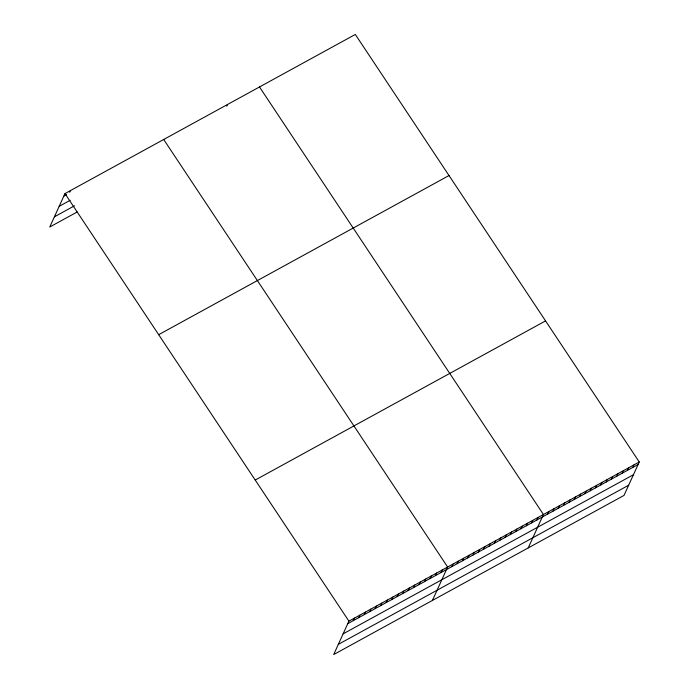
<?xml version="1.0" encoding="UTF-8"?>
<svg xmlns="http://www.w3.org/2000/svg" width="689" height="689" viewBox="0 0 689 689"><rect width="100%" height="100%" fill="white"/><g stroke="black" fill="none" stroke-linecap="round" stroke-linejoin="round"><path stroke-width="1.03" d="M639.254 461.983L348.918 621.134L333.691 654.55L624.019 495.408L639.254 461.983L355.309 34.45L64.981 193.592L49.746 227.017L77.168 211.988M69.692 192.274L70.459 190.586M226.793 106.166L227.559 104.47M353.25 620.66L354.404 618.128M358.736 617.654L359.891 615.122M364.223 614.648L365.377 612.116M369.7 611.643L370.854 609.102M375.186 608.637L376.34 606.096M380.672 605.631L381.827 603.09M386.159 602.617L387.313 600.085M391.636 599.611L392.79 597.079M397.122 596.605L398.276 594.073M402.609 593.599L403.763 591.067M408.095 590.594L409.249 588.061M413.572 587.588L414.726 585.056M419.058 584.582L420.212 582.05M424.545 581.576L425.699 579.044M430.031 578.571L431.185 576.038M435.508 575.565L436.662 573.033M440.994 572.559L442.149 570.027M432.408 600.438L447.635 567.021L163.689 139.488M451.803 566.634L452.957 564.102M457.126 563.723L458.28 561.182M462.448 560.803L463.602 558.271M467.771 557.883L468.925 555.351M473.093 554.964L474.247 552.432M478.416 552.044L479.57 549.512M483.738 549.133L484.892 546.601M489.061 546.213L490.215 543.681M494.383 543.294L495.537 540.762M499.706 540.374L500.86 537.842M505.028 537.463L506.182 534.922M510.351 534.543L511.505 532.011M515.673 531.624L516.828 529.092M520.996 528.704L522.15 526.172M526.318 525.793L527.473 523.252M531.641 522.873L532.795 520.341M536.964 519.954L538.118 517.422M528.213 547.919L543.44 514.502L259.503 86.969M547.609 514.115L548.763 511.582M552.931 511.204L554.085 508.671M558.254 508.284L559.408 505.752M563.576 505.364L564.73 502.832M568.899 502.445L570.053 499.913M574.221 499.534L575.375 496.993M579.544 496.614L580.698 494.082M584.866 493.694L586.02 491.162M590.189 490.775L591.351 488.243M595.511 487.855L596.674 485.323M600.842 484.944L601.997 482.412M606.165 482.024L607.319 479.492M611.487 479.105L612.642 476.573M616.81 476.185L617.964 473.653M622.133 473.274L623.287 470.742M627.455 470.354L628.609 467.822M632.778 467.435L633.932 464.903M63.827 196.132L66.566 194.625M59.176 206.321L70.149 200.31M54.397 216.82L74.498 205.804M158.677 334.682L449.013 175.54M255.223 480.044L545.55 320.902M347.764 623.666L638.1 464.515M343.122 633.854L633.449 474.712M338.333 644.361L628.669 485.211M64.981 193.592L348.918 621.134"/></g></svg>
